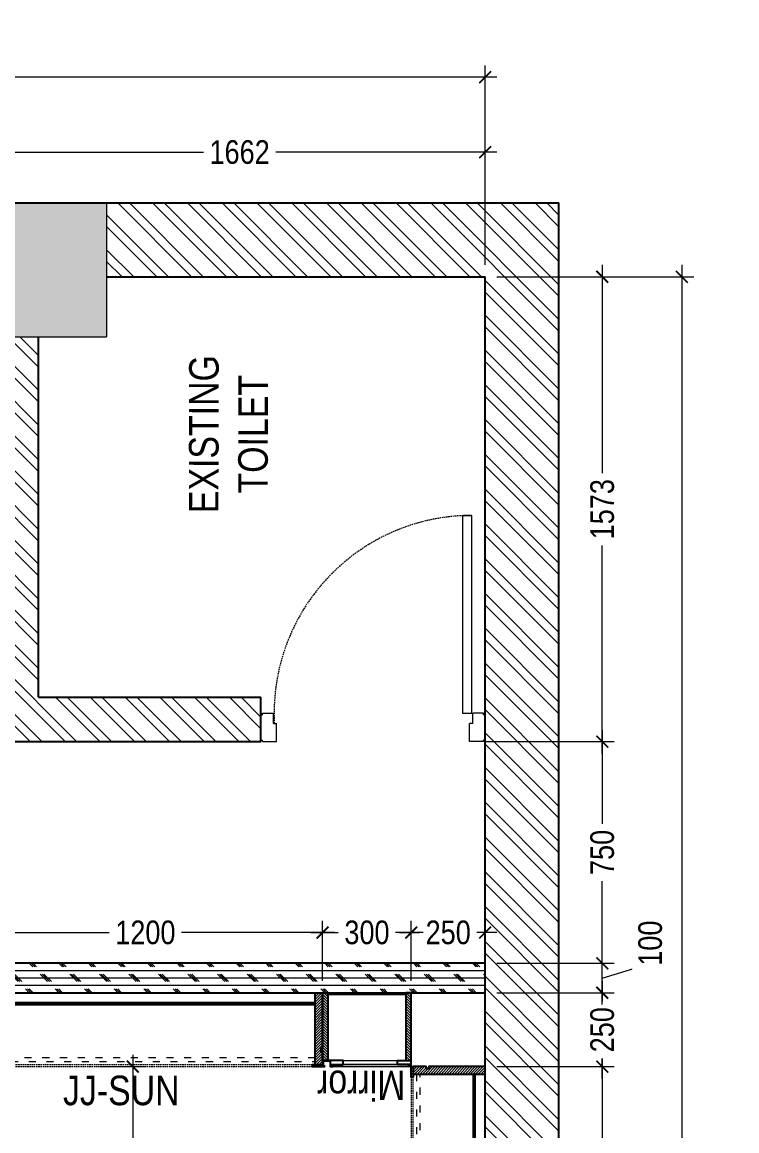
# Model space of a CAD drawing. Extents: x 8916 to 22657, y -1037022 to -1027677.
# Drawn here: x 20238 to 22657, y -1031429 to -1027677 of the extents above; entities that cross this region are included whole.
import ezdxf
from ezdxf.lldxf.tags import DXFTag

# ---------------------------------------------------------------- set-up
doc = ezdxf.new("R2010")
doc.units = 0
doc.header["$LTSCALE"] = 40
doc.header["$MEASUREMENT"] = 0
doc.header["$PDMODE"] = 3
for name, pattern in [('a_p6_plan_L18$0$HIDDEN', [0.375, 0.25, -0.125]), ('ACAD_ISO03W100', [30, 12, -18]), ('AUSGEZOGEN', [0]), ('HIDDEN2', [0.1875, 0.125, -0.0625])]:
    doc.linetypes.add(name, pattern=pattern)
for name, color, linetype, lineweight in [('Column', 243, 'Continuous', 9), ('Column hatch', 8, 'Continuous', 9), ('dimensions', 149, 'Continuous', 5), ('door', 36, 'Continuous', 15), ('Floor-Unit', 1, 'Continuous', 13), ('IM-ANNO-HATCH', 8, 'Continuous', 5), ('LENS_HATCH_WALL', 251, 'Continuous', 5), ('LENS_PARTITION', 21, 'Continuous', 25), ('LENS_TEXT', 31, 'HIDDEN2', 5), ('LN-ELEVATION-1', 81, 'Continuous', 25), ('LN-ELEVATION-2', 103, 'Continuous', 20), ('LN-ELEVATION-3', 125, 'a_p6_plan_L18$0$HIDDEN', 18), ('LN-ELEVATION-4', 145, 'Continuous', 13), ('LN-HATCH', 251, 'Continuous', 0), ('Mirror', 4, 'Continuous', 15), ('text', 7, 'AUSGEZOGEN', 13)]:
    doc.layers.add(name, color=color, linetype=linetype, lineweight=lineweight)
doc.layers.add('wall', color=5, linetype='Continuous')
doc.styles.get("Standard").update_dxf_attribs({"font": 'ARIALN.TTF'})
tags = doc.linetypes.add('DASHED2', pattern=[0.375, 0.25, -0.125]).pattern_tags.tags
tags[6:7] = [DXFTag(74, 4), DXFTag(75, 0), DXFTag(340, '0'), DXFTag(46, 1.0), DXFTag(50, 0.0), DXFTag(44, 0.0), DXFTag(45, 0.0)]
tags[4:5] = [DXFTag(74, 4), DXFTag(75, 0), DXFTag(340, '0'), DXFTag(46, 1.0), DXFTag(50, 0.0), DXFTag(44, 0.0), DXFTag(45, 0.0)]
doc.dimstyles.new('Working', dxfattribs={"dimscale": 0.8, "dimtxt": 100, "dimasz": 50, "dimexe": 50, "dimexo": 50, "dimgap": 0, "dimtad": 0, "dimdec": 0, "dimzin": 0, "dimdsep": 46, "dimtxsty": 'Standard', "dimblk": 'ARCHTICK', "dimcen": 0, "dimdle": 50, "dimclrd": 250, "dimclre": 8, "dimclrt": 7, "dimadec": 0, "dimazin": 0, "dimtfac": 1, "dimtdec": 0, "dimtofl": 0, "dimtmove": 1, "dimatfit": 3, "dimfxl": 3, "dimtolj": 1, "dimlwd": 5, "dimlwe": 0, "dimarcsym": 0})
pattern_1 = [(45, (4208834.247, 1706614.74), (-4.4901280605, 4.4901280605), [])]
pattern_2 = [(45, (4209134.247, 1706614.74), (-4.4901280605, 4.4901280605), [])]

# ---------------------------------------------------------------- blocks, each defined once
blk = doc.blocks.new('*U32')
at = {"layer": 'door'}
for p, q in [((547492.1, 1778574.4), (547492.1, 1779243.8)), ((547523.7, 1779243.8), (547492.1, 1779243.8)), ((547523.7, 1779243.8), (547523.7, 1778574.4)), ((547447.3, 1778569.1), (547452.5, 1778569.1)), ((547447.3, 1778483.6), (547447.3, 1778569.1)), ((547452.5, 1778574.4), (547489.4, 1778574.4)), ((547452.5, 1778569.1), (547452.5, 1778574.4)), ((547489.4, 1778540.1), (547489.4, 1778574.4)), ((547523.7, 1778574.4), (547492.1, 1778574.4)), ((548201, 1778574.4), (548164.1, 1778574.4)), ((548164.1, 1778540.1), (548164.1, 1778574.4)), ((548201, 1778569.1), (548201, 1778574.4)), ((548206.3, 1778569.1), (548201, 1778569.1)), ((548206.3, 1778483.6), (548206.3, 1778569.1)), ((547489.4, 1778540.1), (547500, 1778540.1)), ((547500, 1778478.4), (547500, 1778540.1)), ((548153.6, 1778478.4), (548153.6, 1778540.1)), ((548164.1, 1778540.1), (548153.6, 1778540.1)), ((547447.3, 1778483.6), (547452.5, 1778483.6)), ((547452.5, 1778478.4), (547452.5, 1778483.6)), ((547452.5, 1778478.4), (547500, 1778478.4)), ((548201, 1778478.4), (548153.6, 1778478.4)), ((548201, 1778478.4), (548201, 1778483.6)), ((548206.3, 1778483.6), (548201, 1778483.6))]:
    blk.add_line(p, q, dxfattribs=at)
at = {"layer": 'door', "color": 7, "linetype": 'HIDDEN2', "extrusion": (0, 0, -1)}
blk.add_ellipse((547492.1, 1778574.4), major_axis=(669.4, 0), ratio=1, start_param=-1.570791, end_param=0.051209, dxfattribs=at)
blk = doc.blocks.new('sfeqwef')
at = {"layer": 'Column hatch'}
h = blk.add_hatch(color=256, dxfattribs=at)
h.dxf.hatch_style = 1
h.paths.add_polyline_path([(-4033, -10609), (-4033, -10590), (-4683, -10590), (-4683, -10609)])
h.paths.add_polyline_path([(-4033, -11090), (-4033, -10609), (-4683, -10609), (-4683, -11090)])
h.paths.add_polyline_path([(0, -11249), (0, -10609), (-453, -10609), (-453, -10868), (-453, -11249)])
h.paths.add_polyline_path([(0, -8548), (0, -8322), (-500, -8322), (-500, -8548)])
h.paths.add_polyline_path([(-4216.5, -8546), (-4216.5, -8322), (-4516.5, -8322), (-4516.5, -8546)])
h.paths.add_polyline_path([(-7593, -11090), (-7593, -10590), (-8233, -10590), (-8233, -11090)])
at = {"layer": 'IM-ANNO-HATCH'}
h = blk.add_hatch(dxfattribs=at)
h.set_pattern_fill('CORK', color=256, scale=200, angle=90)
h.set_pattern_definition([(90, (1028288.73, 9275.388), (-25, 9e-15), []), (225, (1028301.23, 9287.89), (50, -50), [35.355339, -35.355339]), (225, (1028301.23, 9294.14), (50, -50), [35.355339, -35.355339]), (225, (1028301.23, 9300.39), (50, -50), [35.355339, -35.355339])])
h.paths.add_polyline_path([(-2673, -12530), (-2573, -12530), (-2573, -9880), (-2673, -9880)])
at = {"layer": 'LENS_HATCH_WALL', "ltscale": 12}
h = blk.add_hatch(dxfattribs=at)
h.set_pattern_fill('ANSI32', color=256, scale=222, style=0)
h.set_pattern_definition([(45, (-26297894.82, 1620009.82), (-58.86663953, 58.86663953), []), (45, (-26297855.57, 1620009.82), (-58.86663953, 58.86663953), [])])
h.paths.add_polyline_path([(0, -12780), (0, -11249), (-250, -11249), (-250, -12530), (-8233, -12530), (-8233, -12780)])
h.paths.add_polyline_path([(-453, -11018), (-453, -10868), (-1823, -10868), (-1823, -11090), (-1673, -11090), (-1673, -11018)])
h.paths.add_polyline_path([(-1673, -11771), (-1673, -11090), (-1823, -11090), (-1823, -11771)])
h.paths.add_polyline_path([(0, -10609), (0, -8548), (-250, -8548), (-250, -10609)])
h.paths.add_polyline_path([(0, -8322), (0, -469), (-250, -469), (-250, -6707), (-250, -8322)])
h.paths.add_polyline_path([(-471, -250), (-471, 0), (-4033, 0), (-4033, -250)])
h.paths.add_polyline_path([(-4683, -250), (-4683, 0), (-7574, 0), (-7574, -250)])
h.paths.add_polyline_path([(-8083, -2517), (-8083, -469), (-8233, -469), (-8233, -2517)])
at = {"layer": 'Column'}
for p in [(-453, -10868), (0, -11249)]:
    blk.add_line(p, (-453, -11249), dxfattribs=at)
at = {"layer": 'LENS_PARTITION'}
blk.add_lwpolyline([(-2673, -12530), (-2573, -12530), (-2573, -9880), (-2673, -9880)], close=True, dxfattribs=at)
at = {"layer": 'wall', "color": 1}
for p, q in [((0, 0), (0, -12780)), ((-1823, -10868), (-1823, -11771)), ((-1673, -11018), (-1673, -11771)), ((-1673, -11018), (-453, -11018)), ((-250, -11249), (-250, -12530)), ((-1823, -11771), (-1673, -11771)), ((-8233, -12530), (-250, -12530)), ((-8233, -12780), (0, -12780))]:
    blk.add_line(p, q, dxfattribs=at)
at = {"layer": 'door', "xscale": -1, "rotation": 270}
blk.add_blockref('*U32', (-1780301.4, -559977.3), dxfattribs=at)
at = {"layer": 'text', "linetype": 'Continuous', "ltscale": 3, "insert": (-782.6, -11661.9, 26.1), "char_height": 100, "attachment_point": 5, "rotation": 359.8803}
blk.add_mtext_dynamic_manual_height_columns('\\pxqc;EXISTING TOILET', width=583.866, gutter_width=1, heights=[0], dxfattribs=at)
blk = doc.blocks.new('GFCHGFD')
at = {"layer": 'LN-HATCH', "ltscale": 0.5}
h = blk.add_hatch(dxfattribs=at)
h.set_pattern_fill('ANSI31', color=256, scale=2)
h.set_pattern_definition([(45, (4060076.63, 1708724.648), (-4.4901280605, 4.4901280605), [])])
h.paths.add_polyline_path([(-144.2, 105.2), (-126.2, 105.2), (-126.2, -123.8), (-144.2, -123.8)])
h.paths.add_polyline_path([(-126.2, 99.2), (137.8, 99.2), (137.8, 105.2), (-126.2, 105.2)])
h.paths.add_polyline_path([(155.8, 105.2), (137.8, 105.2), (137.8, -123.8), (155.8, -123.8)])
at = {"layer": 'LN-ELEVATION-1'}
for points in [[(-144.2, 105.2), (-126.2, 105.2), (-126.2, -123.8), (-144.2, -123.8)], [(-126.2, 99.2), (137.8, 99.2), (137.8, 105.2), (-126.2, 105.2)], [(155.8, 105.2), (137.8, 105.2), (137.8, -123.8), (155.8, -123.8)], [(-97.2, -137.8), (-97.2, -123.8), (-142.2, -123.8), (-142.2, -144.8), (-133.2, -144.8), (-133.2, -143.3), (-140.7, -143.3), (-140.7, -137.8)], [(85.8, -137.8), (85.8, -123.8), (130.8, -123.8), (130.8, -144.8), (121.8, -144.8), (121.8, -143.3), (129.3, -143.3), (129.3, -137.8)], [(147.8, -144.8), (147.8, -143.3), (152.3, -143.3), (152.3, -125.3), (130.8, -125.3), (130.8, -123.8), (153.8, -123.8), (153.8, -144.8)]]:
    blk.add_lwpolyline(points, close=True, dxfattribs=at)
at = {"layer": 'LN-ELEVATION-2'}
blk.add_lwpolyline([(-97.2, -137.8), (85.8, -137.8), (85.8, -123.8), (-97.2, -123.8)], close=True, dxfattribs=at)
at = {"layer": 'LN-ELEVATION-4', "ltscale": 0.5}
blk.add_line((121.8, -144.8), (-133.2, -144.8), dxfattribs=at)
at = {"layer": 'Mirror', "lineweight": 0}
blk.add_lwpolyline([(-140.7, -137.8), (129.3, -137.8), (129.3, -143.3), (-140.7, -143.3)], close=True, dxfattribs=at)
blk = doc.blocks.new('dfbdfhq')
at = {"layer": 'LN-HATCH', "ltscale": 0.5}
h = blk.add_hatch(dxfattribs=at)
h.set_pattern_fill('ANSI31', color=256, scale=50)
h.paths.add_polyline_path([(-911.8, 0), (-911.8, -190), (-905.8, -190), (-905.8, -200), (-911.8, -200), (-911.8, -244), (-886.8, -244), (-886.8, 0)])
h = blk.add_hatch(dxfattribs=at)
h.set_pattern_fill('ANSI31', color=256, scale=2)
h.set_pattern_definition(pattern_1)
h.paths.add_polyline_path([(-11.8, 0), (-11.8, -190), (-17.8, -190), (-17.8, -200), (-11.8, -200), (-11.8, -244), (-36.8, -244), (-36.8, 0)])
h = blk.add_hatch(dxfattribs=at)
h.set_pattern_fill('ANSI31', color=256, scale=2)
h.set_pattern_definition(pattern_2)
h.paths.add_polyline_path([(-36.8, -40), (-886.8, -40), (-886.8, -34), (-36.8, -34)])
h = blk.add_hatch(dxfattribs=at)
h.set_pattern_fill('ANSI31', color=256, scale=2)
h.set_pattern_definition(pattern_2)
h.paths.add_polyline_path([(-876.8, -244), (-876.8, -250), (-911.8, -250), (-911.8, -244)])
h = blk.add_hatch(dxfattribs=at)
h.set_pattern_fill('ANSI31', color=256, scale=2)
h.set_pattern_definition(pattern_1)
h.paths.add_polyline_path([(-46.8, -244), (-46.8, -250), (-11.8, -250), (-11.8, -244)])
at = {"layer": 'LN-ELEVATION-1', "ltscale": 0.5}
for points in [[(-911.8, 0), (-911.8, -190), (-905.8, -190), (-905.8, -200), (-911.8, -200), (-911.8, -244), (-886.8, -244), (-886.8, 0)], [(-11.8, 0), (-11.8, -190), (-17.8, -190), (-17.8, -200), (-11.8, -200), (-11.8, -244), (-36.8, -244), (-36.8, 0)], [(-36.8, -40), (-886.8, -40), (-886.8, -34), (-36.8, -34)], [(-876.8, -244), (-876.8, -250), (-911.8, -250), (-911.8, -244)], [(-46.8, -244), (-46.8, -250), (-11.8, -250), (-11.8, -244)]]:
    blk.add_lwpolyline(points, close=True, dxfattribs=at)
at = {"layer": 'LN-ELEVATION-3', "ltscale": 0.5}
for p, q in [((-886.8, 0), (-36.8, 0)), ((-876.8, -244), (-46.8, -244)), ((-46.8, -250), (-876.8, -250))]:
    blk.add_line(p, q, dxfattribs=at)
at = {"layer": 'LN-ELEVATION-4', "linetype": 'ACAD_ISO03W100', "ltscale": 0.05}
blk.add_lwpolyline([(-886.8, -220), (-36.8, -220), (-36.8, -232), (-886.8, -232)], close=True, dxfattribs=at)
blk = doc.blocks.new('GFHFD')
at = {"layer": 'LN-HATCH', "ltscale": 0.5}
h = blk.add_hatch(dxfattribs=at)
h.set_pattern_fill('ANSI31', color=256, scale=2)
h.set_pattern_definition([(45, (4097187.331, 1708800.267), (-4.4901280605, 4.4901280605), [])])
h.paths.add_polyline_path([(792.1, 220), (792.1, 30), (786.1, 30), (786.1, 20), (792.1, 20), (792.1, -24), (767.1, -24), (767.1, 220)])
h.paths.add_polyline_path([(-382.9, 180), (767.1, 180), (767.1, 186), (-382.9, 186)])
h.paths.add_polyline_path([(757.1, -24), (757.1, -30), (792.1, -30), (792.1, -24)])
h.paths.add_polyline_path([(-407.9, 220), (-407.9, 30), (-401.9, 30), (-401.9, 20), (-407.9, 20), (-407.9, -24), (-382.9, -24), (-382.9, 220)])
h.paths.add_polyline_path([(-372.9, -24), (-372.9, -30), (-407.9, -30), (-407.9, -24)])
at = {"layer": 'LN-ELEVATION-1', "ltscale": 0.5}
for points in [[(-407.9, 220), (-407.9, 30), (-401.9, 30), (-401.9, 20), (-407.9, 20), (-407.9, -24), (-382.9, -24), (-382.9, 220)], [(792.1, 220), (792.1, 30), (786.1, 30), (786.1, 20), (792.1, 20), (792.1, -24), (767.1, -24), (767.1, 220)], [(-382.9, 180), (767.1, 180), (767.1, 186), (-382.9, 186)], [(-372.9, -24), (-372.9, -30), (-407.9, -30), (-407.9, -24)], [(757.1, -24), (757.1, -30), (792.1, -30), (792.1, -24)]]:
    blk.add_lwpolyline(points, close=True, dxfattribs=at)
at = {"layer": 'LN-ELEVATION-3', "ltscale": 0.5}
for p, q in [((767.1, 220), (-382.9, 220)), ((757.1, -24), (-372.9, -24)), ((-372.9, -30), (757.1, -30))]:
    blk.add_line(p, q, dxfattribs=at)
at = {"layer": 'LN-ELEVATION-4', "linetype": 'ACAD_ISO03W100', "ltscale": 0.05}
blk.add_lwpolyline([(767.1, 0), (-382.9, 0), (-382.9, -12), (767.1, -12)], close=True, dxfattribs=at)
blk = doc.blocks.new('_ArchTick')
at = {"const_width": 0.15}
blk.add_lwpolyline([(-0.5, -0.5), (0.5, 0.5)], dxfattribs=at)
blk = doc.blocks.new('*D44')
at = {"layer": 'Defpoints', "color": 0, "ltscale": 50, "transparency": 16777216}
for p in [(21805.4, -1028117), (21805.4, -1028538.7), (20143.4, -1028741.7)]:
    blk.add_point(p, dxfattribs=at)
at = {"layer": 'dimensions', "color": 8, "linetype": 'DASHED2', "lineweight": 0, "ltscale": 50, "transparency": 16777216}
for p, q in [((20143.4, -1028517), (20143.4, -1028077)), ((21805.4, -1028498.7), (21805.4, -1028077))]:
    blk.add_line(p, q, dxfattribs=at)
at = {"layer": 'dimensions', "color": 250, "linetype": 'DASHED2', "lineweight": 5, "ltscale": 50, "transparency": 16777216}
for p, q in [((20103.4, -1028117), (20879.8, -1028117)), ((21845.4, -1028117), (21069, -1028117))]:
    blk.add_line(p, q, dxfattribs=at)
at = {"layer": 'dimensions', "color": 250, "lineweight": 5, "ltscale": 50, "transparency": 16777216, "xscale": 40, "yscale": 40, "zscale": 40, "rotation": 180}
blk.add_blockref('_ArchTick', (20143.4, -1028117), dxfattribs=at)
at = {"layer": 'dimensions', "color": 250, "lineweight": 5, "ltscale": 50, "transparency": 16777216, "xscale": 40, "yscale": 40, "zscale": 40}
blk.add_blockref('_ArchTick', (21805.4, -1028117), dxfattribs=at)
at = {"layer": 'dimensions', "color": 7, "ltscale": 50, "transparency": 16777216, "insert": (20974.4, -1028117), "char_height": 80, "attachment_point": 5, "bg_fill": 3, "box_fill_scale": 1.25, "bg_fill_color": 9, "bg_fill_true_color": 13158600, "bg_fill_transparency": 0}
blk.add_mtext('\\A1;1662', dxfattribs=at)
blk = doc.blocks.new('*D63')
at = {"layer": 'Defpoints', "color": 0, "ltscale": 50, "transparency": 16777216}
for p in [(21805.4, -1031211.7), (22202, -1031211.7), (21805.4, -1032111.7)]:
    blk.add_point(p, dxfattribs=at)
at = {"layer": 'dimensions', "color": 250, "linetype": 'DASHED2', "lineweight": 5, "ltscale": 50, "transparency": 16777216}
for p, q in [((22202, -1031171.7), (22202, -1031589.4)), ((22202, -1032151.7), (22202, -1031734.1))]:
    blk.add_line(p, q, dxfattribs=at)
at = {"layer": 'dimensions', "color": 8, "linetype": 'DASHED2', "lineweight": 0, "ltscale": 50, "transparency": 16777216}
for p, q in [((21845.4, -1031211.7), (22242, -1031211.7)), ((21845.4, -1032111.7), (22242, -1032111.7))]:
    blk.add_line(p, q, dxfattribs=at)
at = {"layer": 'dimensions', "color": 250, "lineweight": 5, "ltscale": 50, "transparency": 16777216, "xscale": 40, "yscale": 40, "zscale": 40}
for p, rotation in [((22202, -1031211.7), 90), ((22202, -1032111.7), 270)]:
    blk.add_blockref('_ArchTick', p, dxfattribs=dict(at, rotation=rotation))
at = {"layer": 'dimensions', "color": 7, "ltscale": 50, "transparency": 16777216, "insert": (22202, -1031661.7), "char_height": 80, "attachment_point": 5, "rotation": 90, "bg_fill": 3, "box_fill_scale": 1.25, "bg_fill_color": 9, "bg_fill_true_color": 13158600, "bg_fill_transparency": 0}
blk.add_mtext('\\A1;900', dxfattribs=at)
blk = doc.blocks.new('*D64')
at = {"layer": 'Defpoints', "color": 0, "ltscale": 50, "transparency": 16777216}
for p in [(21805.4, -1030961.7), (22202, -1030961.7), (21805.4, -1031211.7)]:
    blk.add_point(p, dxfattribs=at)
at = {"layer": 'dimensions', "color": 250, "linetype": 'DASHED2', "lineweight": 5, "ltscale": 50, "transparency": 16777216}
for p, q in [((22202, -1030921.7), (22202, -1031013.8)), ((22202, -1031251.7), (22202, -1031159.6))]:
    blk.add_line(p, q, dxfattribs=at)
at = {"layer": 'dimensions', "color": 8, "linetype": 'DASHED2', "lineweight": 0, "ltscale": 50, "transparency": 16777216}
for p, q in [((21845.4, -1030961.7), (22242, -1030961.7)), ((21845.4, -1031211.7), (22242, -1031211.7))]:
    blk.add_line(p, q, dxfattribs=at)
at = {"layer": 'dimensions', "color": 250, "lineweight": 5, "ltscale": 50, "transparency": 16777216, "xscale": 40, "yscale": 40, "zscale": 40}
for p, rotation in [((22202, -1030961.7), 90), ((22202, -1031211.7), 270)]:
    blk.add_blockref('_ArchTick', p, dxfattribs=dict(at, rotation=rotation))
at = {"layer": 'dimensions', "color": 7, "ltscale": 50, "transparency": 16777216, "insert": (22202, -1031086.7), "char_height": 80, "attachment_point": 5, "rotation": 90, "bg_fill": 3, "box_fill_scale": 1.25, "bg_fill_color": 9, "bg_fill_true_color": 13158600, "bg_fill_transparency": 0}
blk.add_mtext('\\A1;250', dxfattribs=at)
blk = doc.blocks.new('*D65')
at = {"layer": 'Defpoints', "color": 0, "ltscale": 50, "transparency": 16777216}
for p in [(21805.4, -1030861.7), (22202, -1030861.7), (21805.4, -1030961.7)]:
    blk.add_point(p, dxfattribs=at)
at = {"layer": 'dimensions', "color": 250, "linetype": 'DASHED2', "lineweight": 5, "ltscale": 50, "transparency": 16777216}
for p, q in [((22202, -1031001.7), (22202, -1030821.7)), ((22202, -1030911.7), (22364.5, -1030863))]:
    blk.add_line(p, q, dxfattribs=at)
at = {"layer": 'dimensions', "color": 8, "linetype": 'DASHED2', "lineweight": 0, "ltscale": 50, "transparency": 16777216}
for p, q in [((21845.4, -1030861.7), (22242, -1030861.7)), ((21845.4, -1030961.7), (22242, -1030961.7))]:
    blk.add_line(p, q, dxfattribs=at)
at = {"layer": 'dimensions', "color": 250, "lineweight": 5, "ltscale": 50, "transparency": 16777216, "xscale": 40, "yscale": 40, "zscale": 40}
for p, rotation in [((22202, -1030861.7), 90), ((22202, -1030961.7), 270)]:
    blk.add_blockref('_ArchTick', p, dxfattribs=dict(at, rotation=rotation))
at = {"layer": 'dimensions', "color": 7, "ltscale": 50, "transparency": 16777216, "insert": (22364.5, -1030793.7), "char_height": 80, "attachment_point": 5, "rotation": 90, "bg_fill": 3, "box_fill_scale": 1.25, "bg_fill_color": 9, "bg_fill_true_color": 13158600, "bg_fill_transparency": 0}
blk.add_mtext('\\A1;100', dxfattribs=at)
blk = doc.blocks.new('*D66')
at = {"layer": 'Defpoints', "color": 0, "ltscale": 50, "transparency": 16777216}
for p in [(20991.4, -1030111.7), (22202, -1030111.7), (21805.4, -1030861.7)]:
    blk.add_point(p, dxfattribs=at)
at = {"layer": 'dimensions', "color": 250, "linetype": 'DASHED2', "lineweight": 5, "ltscale": 50, "transparency": 16777216}
for p, q in [((22202, -1030071.7), (22202, -1030414.6)), ((22202, -1030901.7), (22202, -1030558.8))]:
    blk.add_line(p, q, dxfattribs=at)
at = {"layer": 'dimensions', "color": 8, "linetype": 'DASHED2', "lineweight": 0, "ltscale": 50, "transparency": 16777216}
for p, q in [((21802, -1030111.7), (22242, -1030111.7)), ((21845.4, -1030861.7), (22242, -1030861.7))]:
    blk.add_line(p, q, dxfattribs=at)
at = {"layer": 'dimensions', "color": 250, "lineweight": 5, "ltscale": 50, "transparency": 16777216, "xscale": 40, "yscale": 40, "zscale": 40}
for p, rotation in [((22202, -1030111.7), 90), ((22202, -1030861.7), 270)]:
    blk.add_blockref('_ArchTick', p, dxfattribs=dict(at, rotation=rotation))
at = {"layer": 'dimensions', "color": 7, "ltscale": 50, "transparency": 16777216, "insert": (22202, -1030486.7), "char_height": 80, "attachment_point": 5, "rotation": 90, "bg_fill": 3, "box_fill_scale": 1.25, "bg_fill_color": 9, "bg_fill_true_color": 13158600, "bg_fill_transparency": 0}
blk.add_mtext('\\A1;750', dxfattribs=at)
blk = doc.blocks.new('*D67')
at = {"layer": 'Defpoints', "color": 0, "ltscale": 50, "transparency": 16777216}
for p in [(21805.4, -1028538.7), (22202, -1028538.7), (20991.4, -1030111.7)]:
    blk.add_point(p, dxfattribs=at)
at = {"layer": 'dimensions', "color": 250, "linetype": 'DASHED2', "lineweight": 5, "ltscale": 50, "transparency": 16777216}
for p, q in [((22202, -1028498.7), (22202, -1029230.4)), ((22202, -1030151.7), (22202, -1029420.1))]:
    blk.add_line(p, q, dxfattribs=at)
at = {"layer": 'dimensions', "color": 8, "linetype": 'DASHED2', "lineweight": 0, "ltscale": 50, "transparency": 16777216}
for p, q in [((21845.4, -1028538.7), (22242, -1028538.7)), ((21802, -1030111.7), (22242, -1030111.7))]:
    blk.add_line(p, q, dxfattribs=at)
at = {"layer": 'dimensions', "color": 250, "lineweight": 5, "ltscale": 50, "transparency": 16777216, "xscale": 40, "yscale": 40, "zscale": 40}
for p, rotation in [((22202, -1028538.7), 90), ((22202, -1030111.7), 270)]:
    blk.add_blockref('_ArchTick', p, dxfattribs=dict(at, rotation=rotation))
at = {"layer": 'dimensions', "color": 7, "ltscale": 50, "transparency": 16777216, "insert": (22202, -1029325.2), "char_height": 80, "attachment_point": 5, "rotation": 90, "bg_fill": 3, "box_fill_scale": 1.25, "bg_fill_color": 9, "bg_fill_true_color": 13158600, "bg_fill_transparency": 0}
blk.add_mtext('\\A1;1573', dxfattribs=at)
blk = doc.blocks.new('*D68')
at = {"layer": 'Defpoints', "color": 0, "ltscale": 50, "transparency": 16777216}
for p in [(21555.4, -1030757.8), (21555.4, -1030961.7), (21805.4, -1030961.7)]:
    blk.add_point(p, dxfattribs=at)
at = {"layer": 'dimensions', "color": 8, "linetype": 'DASHED2', "lineweight": 0, "ltscale": 50, "transparency": 16777216}
for p, q in [((21555.4, -1030921.7), (21555.4, -1030717.8)), ((21805.4, -1030921.7), (21805.4, -1030717.8))]:
    blk.add_line(p, q, dxfattribs=at)
at = {"layer": 'dimensions', "color": 250, "linetype": 'DASHED2', "lineweight": 5, "ltscale": 50, "transparency": 16777216}
for p, q in [((21515.4, -1030757.8), (21607.5, -1030757.8)), ((21845.4, -1030757.8), (21753.3, -1030757.8))]:
    blk.add_line(p, q, dxfattribs=at)
at = {"layer": 'dimensions', "color": 250, "lineweight": 5, "ltscale": 50, "transparency": 16777216, "xscale": 40, "yscale": 40, "zscale": 40, "rotation": 180}
blk.add_blockref('_ArchTick', (21555.4, -1030757.8), dxfattribs=at)
at = {"layer": 'dimensions', "color": 250, "lineweight": 5, "ltscale": 50, "transparency": 16777216, "xscale": 40, "yscale": 40, "zscale": 40}
blk.add_blockref('_ArchTick', (21805.4, -1030757.8), dxfattribs=at)
at = {"layer": 'dimensions', "color": 7, "ltscale": 50, "transparency": 16777216, "insert": (21680.4, -1030757.8), "char_height": 80, "attachment_point": 5, "bg_fill": 3, "box_fill_scale": 1.25, "bg_fill_color": 9, "bg_fill_true_color": 13158600, "bg_fill_transparency": 0}
blk.add_mtext('\\A1;250', dxfattribs=at)
blk = doc.blocks.new('*D69')
at = {"layer": 'Defpoints', "color": 0, "ltscale": 50, "transparency": 16777216}
for p in [(21255.4, -1030757.8), (21255.4, -1030961.7), (21555.4, -1030961.7)]:
    blk.add_point(p, dxfattribs=at)
at = {"layer": 'dimensions', "color": 8, "linetype": 'DASHED2', "lineweight": 0, "ltscale": 50, "transparency": 16777216}
for p, q in [((21255.4, -1030921.7), (21255.4, -1030717.8)), ((21555.4, -1030921.7), (21555.4, -1030717.8))]:
    blk.add_line(p, q, dxfattribs=at)
at = {"layer": 'dimensions', "color": 250, "linetype": 'DASHED2', "lineweight": 5, "ltscale": 50, "transparency": 16777216}
for p, q in [((21215.4, -1030757.8), (21333, -1030757.8)), ((21595.4, -1030757.8), (21477.7, -1030757.8))]:
    blk.add_line(p, q, dxfattribs=at)
at = {"layer": 'dimensions', "color": 250, "lineweight": 5, "ltscale": 50, "transparency": 16777216, "xscale": 40, "yscale": 40, "zscale": 40, "rotation": 180}
blk.add_blockref('_ArchTick', (21255.4, -1030757.8), dxfattribs=at)
at = {"layer": 'dimensions', "color": 250, "lineweight": 5, "ltscale": 50, "transparency": 16777216, "xscale": 40, "yscale": 40, "zscale": 40}
blk.add_blockref('_ArchTick', (21555.4, -1030757.8), dxfattribs=at)
at = {"layer": 'dimensions', "color": 7, "ltscale": 50, "transparency": 16777216, "insert": (21405.4, -1030757.8), "char_height": 80, "attachment_point": 5, "bg_fill": 3, "box_fill_scale": 1.25, "bg_fill_color": 9, "bg_fill_true_color": 13158600, "bg_fill_transparency": 0}
blk.add_mtext('\\A1;300', dxfattribs=at)
blk = doc.blocks.new('*D70')
at = {"layer": 'Defpoints', "color": 0, "ltscale": 50, "transparency": 16777216}
for p in [(20055.4, -1030757.8), (20055.4, -1030961.7), (21255.4, -1030961.7)]:
    blk.add_point(p, dxfattribs=at)
at = {"layer": 'dimensions', "color": 8, "linetype": 'DASHED2', "lineweight": 0, "ltscale": 50, "transparency": 16777216}
for p, q in [((20055.4, -1030921.7), (20055.4, -1030717.8)), ((21255.4, -1030921.7), (21255.4, -1030717.8))]:
    blk.add_line(p, q, dxfattribs=at)
at = {"layer": 'dimensions', "color": 250, "linetype": 'DASHED2', "lineweight": 5, "ltscale": 50, "transparency": 16777216}
for p, q in [((20015.4, -1030757.8), (20560.6, -1030757.8)), ((21295.4, -1030757.8), (20750.1, -1030757.8))]:
    blk.add_line(p, q, dxfattribs=at)
at = {"layer": 'dimensions', "color": 250, "lineweight": 5, "ltscale": 50, "transparency": 16777216, "xscale": 40, "yscale": 40, "zscale": 40, "rotation": 180}
blk.add_blockref('_ArchTick', (20055.4, -1030757.8), dxfattribs=at)
at = {"layer": 'dimensions', "color": 250, "lineweight": 5, "ltscale": 50, "transparency": 16777216, "xscale": 40, "yscale": 40, "zscale": 40}
blk.add_blockref('_ArchTick', (21255.4, -1030757.8), dxfattribs=at)
at = {"layer": 'dimensions', "color": 7, "ltscale": 50, "transparency": 16777216, "insert": (20655.4, -1030757.8), "char_height": 80, "attachment_point": 5, "bg_fill": 3, "box_fill_scale": 1.25, "bg_fill_color": 9, "bg_fill_true_color": 13158600, "bg_fill_transparency": 0}
blk.add_mtext('\\A1;1200', dxfattribs=at)
blk = doc.blocks.new('*D98')
at = {"layer": 'Defpoints', "color": 0, "ltscale": 50, "transparency": 16777216}
for p in [(20463.6, -1031211.7), (20612.7, -1031211.7), (20365.4, -1032321.7)]:
    blk.add_point(p, dxfattribs=at)
at = {"layer": 'dimensions', "color": 250, "linetype": 'DASHED2', "lineweight": 5, "ltscale": 50, "transparency": 16777216}
for p, q in [((20612.7, -1031171.7), (20612.7, -1031672)), ((20612.7, -1032361.7), (20612.7, -1031861.5))]:
    blk.add_line(p, q, dxfattribs=at)
at = {"layer": 'dimensions', "color": 8, "linetype": 'DASHED2', "lineweight": 0, "ltscale": 50, "transparency": 16777216}
for p, q in [((20503.6, -1031211.7), (20652.7, -1031211.7)), ((20405.4, -1032321.7), (20652.7, -1032321.7))]:
    blk.add_line(p, q, dxfattribs=at)
at = {"layer": 'dimensions', "color": 250, "lineweight": 5, "ltscale": 50, "transparency": 16777216, "xscale": 40, "yscale": 40, "zscale": 40}
for p, rotation in [((20612.7, -1031211.7), 90), ((20612.7, -1032321.7), 270)]:
    blk.add_blockref('_ArchTick', p, dxfattribs=dict(at, rotation=rotation))
at = {"layer": 'dimensions', "color": 7, "ltscale": 50, "transparency": 16777216, "insert": (20612.7, -1031766.7), "char_height": 80, "attachment_point": 5, "rotation": 90, "bg_fill": 3, "box_fill_scale": 1.25, "bg_fill_color": 9, "bg_fill_true_color": 13158600, "bg_fill_transparency": 0}
blk.add_mtext('\\A1;1110', dxfattribs=at)
blk = doc.blocks.new('*D122')
at = {"layer": 'Defpoints', "color": 0, "ltscale": 50, "transparency": 16777216}
for p in [(9525.4, -1027863.1), (21805.4, -1028538.7), (9525.4, -1028759.7)]:
    blk.add_point(p, dxfattribs=at)
at = {"layer": 'dimensions', "color": 8, "linetype": 'DASHED2', "lineweight": 0, "ltscale": 50, "transparency": 16777216}
for p, q in [((9525.4, -1028263.1), (9525.4, -1027823.1)), ((21805.4, -1028263.1), (21805.4, -1027823.1))]:
    blk.add_line(p, q, dxfattribs=at)
at = {"layer": 'dimensions', "color": 250, "linetype": 'DASHED2', "lineweight": 5, "ltscale": 50, "transparency": 16777216}
for p, q in [((9485.4, -1027863.1), (15314.3, -1027863.1)), ((21845.4, -1027863.1), (16016.5, -1027863.1))]:
    blk.add_line(p, q, dxfattribs=at)
at = {"layer": 'dimensions', "color": 250, "lineweight": 5, "ltscale": 50, "transparency": 16777216, "xscale": 40, "yscale": 40, "zscale": 40, "rotation": 180}
blk.add_blockref('_ArchTick', (9525.4, -1027863.1), dxfattribs=at)
at = {"layer": 'dimensions', "color": 250, "lineweight": 5, "ltscale": 50, "transparency": 16777216, "xscale": 40, "yscale": 40, "zscale": 40}
blk.add_blockref('_ArchTick', (21805.4, -1027863.1), dxfattribs=at)
at = {"layer": 'dimensions', "color": 7, "ltscale": 50, "transparency": 16777216, "insert": (15665.4, -1027863.1), "char_height": 80, "attachment_point": 5, "bg_fill": 3, "box_fill_scale": 1.25, "bg_fill_color": 9, "bg_fill_true_color": 13158600, "bg_fill_transparency": 0}
blk.add_mtext('\\A1;12280 [40\'-3 1/2"]', dxfattribs=at)
blk = doc.blocks.new('*D123')
at = {"layer": 'Defpoints', "color": 0, "ltscale": 50, "transparency": 16777216}
for p in [(21805.4, -1028538.7), (21930.4, -1036521.7), (22471.3, -1036521.7)]:
    blk.add_point(p, dxfattribs=at)
at = {"layer": 'dimensions', "color": 250, "linetype": 'DASHED2', "lineweight": 5, "ltscale": 50, "transparency": 16777216}
for p, q in [((22471.3, -1028498.7), (22471.3, -1032201.8)), ((22471.3, -1036561.7), (22471.3, -1032858.6))]:
    blk.add_line(p, q, dxfattribs=at)
at = {"layer": 'dimensions', "color": 8, "linetype": 'DASHED2', "lineweight": 0, "ltscale": 50, "transparency": 16777216}
for p, q in [((22071.3, -1028538.7), (22511.3, -1028538.7)), ((22071.3, -1036521.7), (22511.3, -1036521.7))]:
    blk.add_line(p, q, dxfattribs=at)
at = {"layer": 'dimensions', "color": 250, "lineweight": 5, "ltscale": 50, "transparency": 16777216, "xscale": 40, "yscale": 40, "zscale": 40}
for p, rotation in [((22471.3, -1028538.7), 90), ((22471.3, -1036521.7), 270)]:
    blk.add_blockref('_ArchTick', p, dxfattribs=dict(at, rotation=rotation))
at = {"layer": 'dimensions', "color": 7, "ltscale": 50, "transparency": 16777216, "insert": (22471.3, -1032530.2), "char_height": 80, "attachment_point": 5, "rotation": 90, "bg_fill": 3, "box_fill_scale": 1.25, "bg_fill_color": 9, "bg_fill_true_color": 13158600, "bg_fill_transparency": 0}
blk.add_mtext('\\A1;7983 [26\'-2 1/2"]', dxfattribs=at)

msp = doc.modelspace()

# ---------------------------------------------------------------- block references
at = {"rotation": 90}
msp.add_blockref('sfeqwef', (9275.4, -1028288.7), dxfattribs=at)
at = {"layer": 'Floor-Unit'}
msp.add_blockref('GFHFD', (20463.3, -1031181.7), dxfattribs=at)
at = {"layer": 'Floor-Unit', "xscale": -1}
msp.add_blockref('GFCHGFD', (21411.2, -1031066.9), dxfattribs=at)
at = {"layer": 'Floor-Unit', "xscale": -1, "rotation": 270}
msp.add_blockref('dfbdfhq', (21805.4, -1031199.9), dxfattribs=at)

# ---------------------------------------------------------------- texts
at = {"layer": 'LENS_TEXT', "linetype": 'Continuous', "ltscale": 3, "insert": (21399.7, -1031274.3), "char_height": 100, "width": 271.785, "attachment_point": 5, "rotation": 180}
msp.add_mtext('\\pxql;Mirror', dxfattribs=at)
at = {"layer": 'LENS_TEXT', "linetype": 'Continuous', "ltscale": 3, "insert": (20512.6, -1031292.8), "char_height": 100, "width": 271.785, "attachment_point": 5}
msp.add_mtext('\\pxql;JJ-SUN', dxfattribs=at)

# ---------------------------------------------------------------- next in the draw order: dimensions: what is measured, and where the dimension line sits
at = {"layer": 'dimensions', "ltscale": 50}
dim = msp.add_linear_dim(base=(21805.4, -1028117), p1=(20143.4, -1028741.7), p2=(21805.4, -1028538.7), dimstyle='Working', override={"dimfxl": 500, "dimfxlon": 1, "dimtfill": 1, "dimarcsym": 1}, dxfattribs=at)
dim.commit()
dim.dimension.update_dxf_attribs({"geometry": '*D44', "text_midpoint": (20974.4, -1028117)})
for base, p1, p2, picture, middle in [((20612.7, -1031211.7), (20365.4, -1032321.7), (20463.6, -1031211.7), '*D98', (20612.7, -1031766.7)), ((22202, -1031211.7), (21805.4, -1032111.7), (21805.4, -1031211.7), '*D63', (22202, -1031661.7))]:
    dim = msp.add_linear_dim(base=base, p1=p1, p2=p2, angle=90, dimstyle='Working', override={"dimfxl": 500, "dimfxlon": 1, "dimtfill": 1, "dimarcsym": 1}, dxfattribs=at)
    dim.commit()
    dim.dimension.update_dxf_attribs({"geometry": picture, "text_midpoint": middle})

# ---------------------------------------------------------------- next in the draw order: dimensions: what is measured, and where the dimension line sits
dim = msp.add_linear_dim(base=(22202, -1030961.7), p1=(21805.4, -1031211.7), p2=(21805.4, -1030961.7), angle=90, dimstyle='Working', override={"dimfxl": 500, "dimfxlon": 1, "dimtfill": 1, "dimarcsym": 1}, dxfattribs=at)
dim.commit()
dim.dimension.update_dxf_attribs({"geometry": '*D64', "text_midpoint": (22202, -1031086.7)})

# ---------------------------------------------------------------- next in the draw order: dimensions: what is measured, and where the dimension line sits
dim = msp.add_linear_dim(base=(22202, -1030861.7), p1=(21805.4, -1030961.7), p2=(21805.4, -1030861.7), angle=90, dimstyle='Working', override={"dimfxl": 500, "dimfxlon": 1, "dimtfill": 1, "dimarcsym": 1}, dxfattribs=at)
dim.commit()
dim.dimension.update_dxf_attribs({"geometry": '*D65', "text_midpoint": (22364.5, -1030863)})

# ---------------------------------------------------------------- next in the draw order: dimensions: what is measured, and where the dimension line sits
dim = msp.add_linear_dim(base=(22202, -1030111.7), p1=(21805.4, -1030861.7), p2=(20991.4, -1030111.7), angle=90, dimstyle='Working', override={"dimfxl": 500, "dimfxlon": 1, "dimtfill": 1, "dimarcsym": 1}, dxfattribs=at)
dim.commit()
dim.dimension.update_dxf_attribs({"geometry": '*D66', "text_midpoint": (22202, -1030486.7)})

# ---------------------------------------------------------------- next in the draw order: dimensions: what is measured, and where the dimension line sits
dim = msp.add_linear_dim(base=(22202, -1028538.7), p1=(20991.4, -1030111.7), p2=(21805.4, -1028538.7), angle=90, dimstyle='Working', override={"dimfxl": 500, "dimfxlon": 1, "dimtfill": 1, "dimarcsym": 1}, dxfattribs=at)
dim.commit()
dim.dimension.update_dxf_attribs({"geometry": '*D67', "text_midpoint": (22202, -1029325.2)})
dim = msp.add_linear_dim(base=(21555.4, -1030757.8), p1=(21805.4, -1030961.7), p2=(21555.4, -1030961.7), dimstyle='Working', override={"dimfxl": 500, "dimfxlon": 1, "dimtfill": 1, "dimarcsym": 1}, dxfattribs=at)
dim.commit()
dim.dimension.update_dxf_attribs({"geometry": '*D68', "text_midpoint": (21680.4, -1030757.8)})

# ---------------------------------------------------------------- next in the draw order: dimensions: what is measured, and where the dimension line sits
for base, p1, p2, picture, middle in [((9525.4, -1027863.1), (21805.4, -1028538.7), (9525.4, -1028759.7), '*D122', (15665.4, -1027863.1)), ((21255.4, -1030757.8), (21555.4, -1030961.7), (21255.4, -1030961.7), '*D69', (21405.4, -1030757.8))]:
    dim = msp.add_linear_dim(base=base, p1=p1, p2=p2, dimstyle='Working', override={"dimfxl": 500, "dimfxlon": 1, "dimtfill": 1, "dimarcsym": 1}, dxfattribs=at)
    dim.commit()
    dim.dimension.update_dxf_attribs({"geometry": picture, "text_midpoint": middle})

# ---------------------------------------------------------------- next in the draw order: dimensions: what is measured, and where the dimension line sits
dim = msp.add_linear_dim(base=(22471.3, -1036521.7), p1=(21805.4, -1028538.7), p2=(21930.4, -1036521.7), angle=90, dimstyle='Working', override={"dimfxl": 500, "dimfxlon": 1, "dimtfill": 1, "dimarcsym": 1}, dxfattribs=at)
dim.commit()
dim.dimension.update_dxf_attribs({"geometry": '*D123', "text_midpoint": (22471.3, -1032530.2)})
dim = msp.add_linear_dim(base=(20055.4, -1030757.8), p1=(21255.4, -1030961.7), p2=(20055.4, -1030961.7), dimstyle='Working', override={"dimfxl": 500, "dimfxlon": 1, "dimtfill": 1, "dimarcsym": 1}, dxfattribs=at)
dim.commit()
dim.dimension.update_dxf_attribs({"geometry": '*D70', "text_midpoint": (20655.4, -1030757.8)})

doc.saveas('drawing.dxf')
